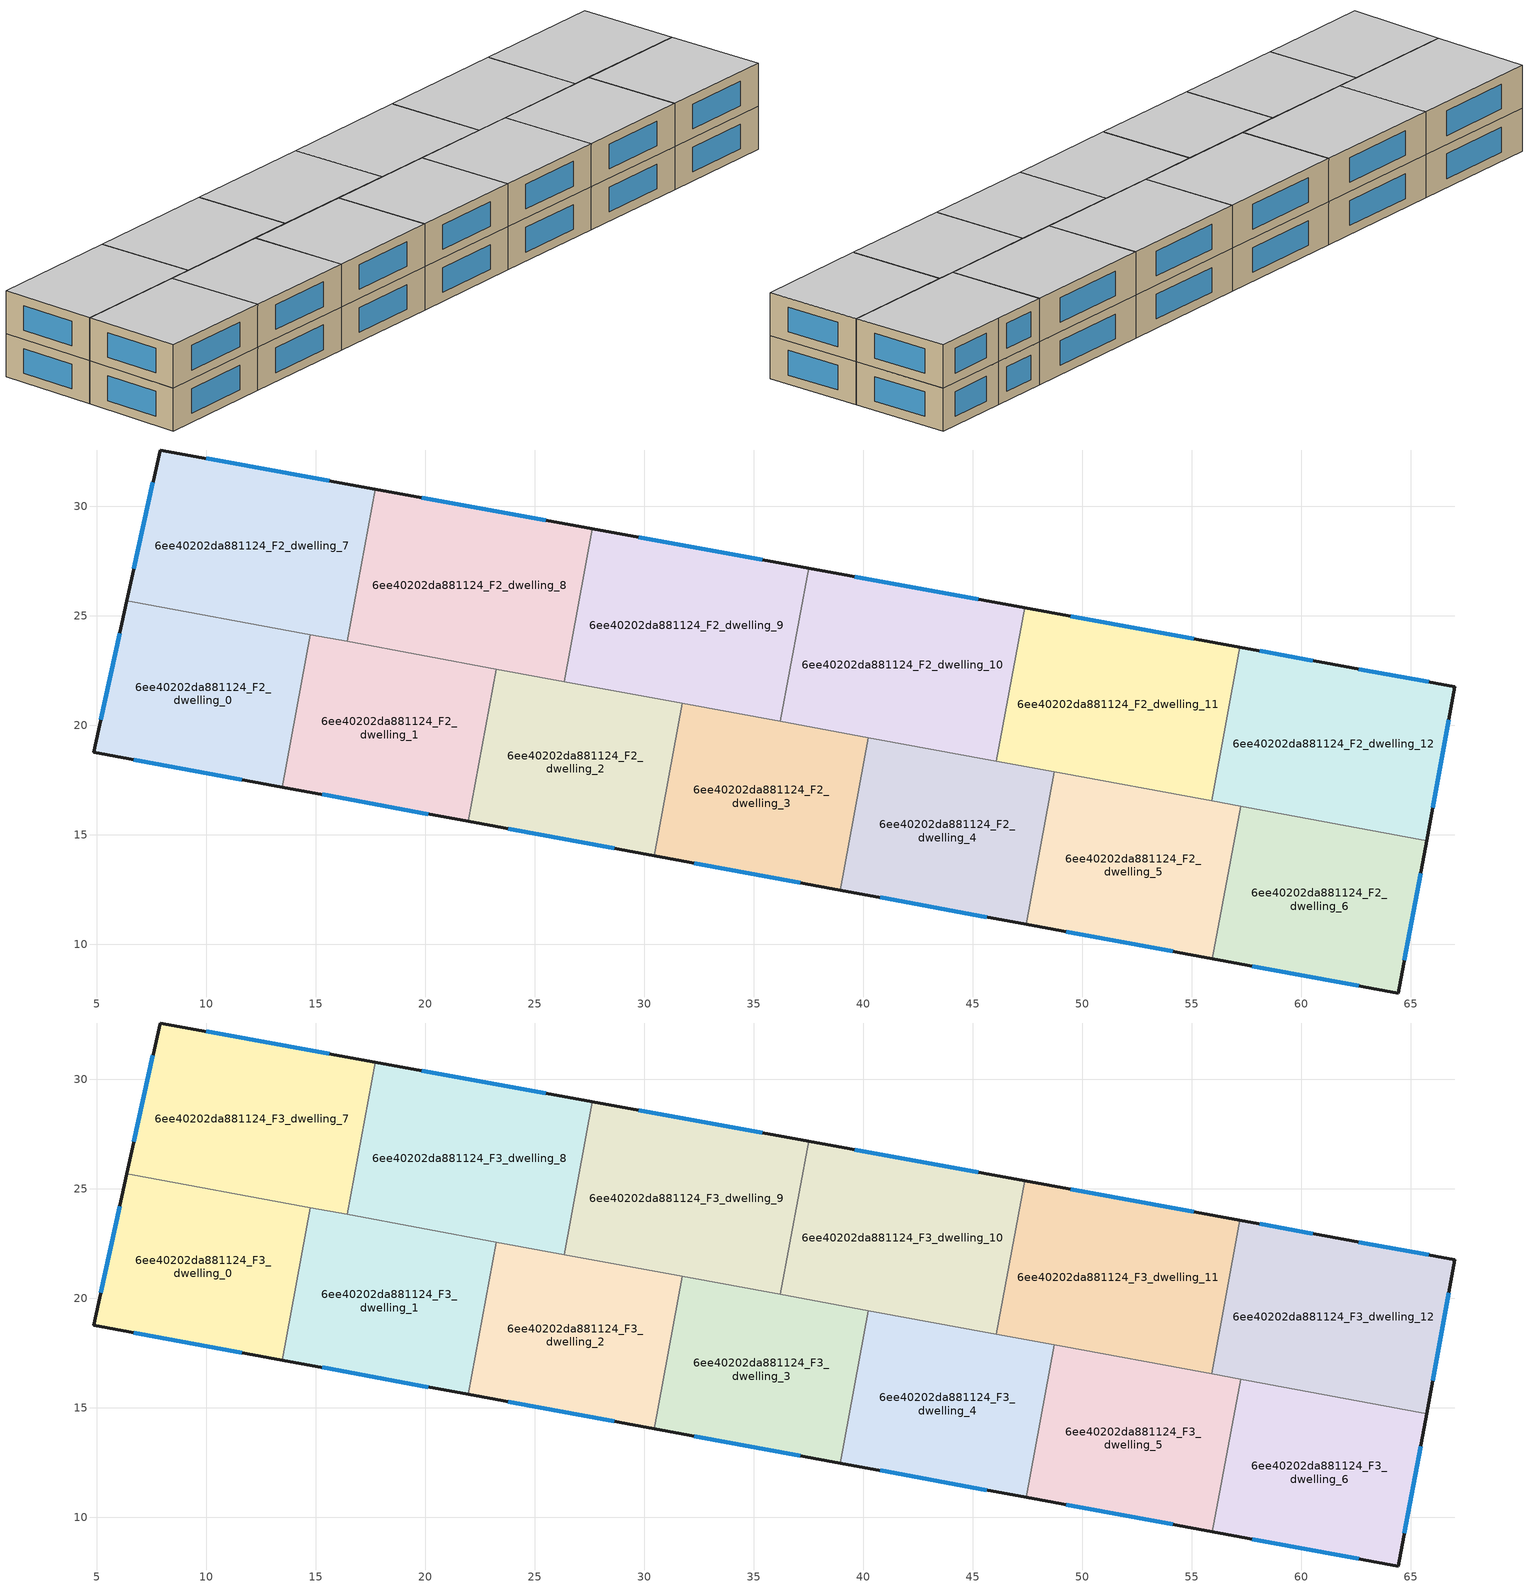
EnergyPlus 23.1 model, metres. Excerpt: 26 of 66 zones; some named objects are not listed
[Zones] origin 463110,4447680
6ee40202da881124_F2_dwelling_0
 floor to 6ee40202da881124_F1_dwelling_0 (EU_floor_Construction): 14.76,24.14 13.47,17.18 4.86,18.77 6.38,25.68 z6
 wall outside (EU_wall_Construction): 6.38,25.68 4.86,18.77 13.47,17.18 z6:9
 wall to 6ee40202da881124_F2_dwelling_1 (EU_wall_Construction): 13.47,17.18 14.76,24.14 z6:9
 wall to 6ee40202da881124_F2_dwelling_7 (EU_wall_Construction): 14.76,24.14 6.38,25.68 z6:9
 window (EU_Window_Construction): 6.71,18.43 11.63,17.52 / 6.06,24.2 5.19,20.25 z6.64:8.36
6ee40202da881124_F2_dwelling_1
 floor to 6ee40202da881124_F1_dwelling_1 (EU_floor_Construction): 23.25,22.57 21.97,15.61 13.47,17.18 14.76,24.14 z6
 wall outside (EU_wall_Construction): 13.47,17.18 21.97,15.61 z6:9
 wall to 6ee40202da881124_F2_dwelling_2 (EU_wall_Construction): 21.97,15.61 23.25,22.57 z6:9
 wall to 6ee40202da881124_F2_dwelling_8 (EU_wall_Construction): 23.25,22.57 16.44,23.83 z6:9
 wall to 6ee40202da881124_F2_dwelling_7 (EU_wall_Construction): 16.43,23.83 14.76,24.14 z6:9
 window (EU_Window_Construction): 15.29,16.84 20.15,15.95 z6.64:8.36
6ee40202da881124_F2_dwelling_10
 floor to 6ee40202da881124_F1_dwelling_10 (EU_floor_Construction): 47.37,25.36 46.08,18.36 36.22,20.18 37.51,27.16 z6
 wall outside (EU_wall_Construction): 47.37,25.36 37.51,27.16 z6:9
 wall to 6ee40202da881124_F2_dwelling_9 (EU_wall_Construction): 37.51,27.16 36.22,20.18 z6:9
 wall to 6ee40202da881124_F2_dwelling_11 (EU_wall_Construction): 46.08,18.36 47.37,25.36 z6:9
 wall to 6ee40202da881124_F2_dwelling_4 (EU_wall_Construction): 40.24,19.44 46.08,18.36 z6:9
 wall to 6ee40202da881124_F2_dwelling_3 (EU_wall_Construction): 36.22,20.18 40.24,19.44 z6:9
 window (EU_Window_Construction): 45.26,25.75 39.63,26.78 z6.64:8.36
6ee40202da881124_F2_dwelling_11
 floor to 6ee40202da881124_F1_dwelling_11 (EU_floor_Construction): 57.21,23.57 55.91,16.54 46.08,18.36 47.37,25.36 z6
 wall outside (EU_wall_Construction): 57.21,23.57 47.37,25.36 z6:9
 wall to 6ee40202da881124_F2_dwelling_12 (EU_wall_Construction): 55.91,16.54 57.21,23.57 z6:9
 wall to 6ee40202da881124_F2_dwelling_5 (EU_wall_Construction): 48.74,17.87 55.91,16.54 z6:9
 wall to 6ee40202da881124_F2_dwelling_4 (EU_wall_Construction): 46.08,18.36 48.74,17.87 z6:9
 window (EU_Window_Construction): 55.1,23.95 49.48,24.98 z6.64:8.36
6ee40202da881124_F2_dwelling_12
 floor to 6ee40202da881124_F1_dwelling_12 (EU_floor_Construction): 67.03,21.77 65.73,14.74 55.91,16.54 57.21,23.57 61.44,22.79 z6
 wall outside (EU_wall_Construction): 65.73,14.74 67.03,21.77 61.44,22.79 57.21,23.57 z6:9
 wall to 6ee40202da881124_F2_dwelling_6 (EU_wall_Construction): 57.23,16.3 65.73,14.74 z6:9
 wall to 6ee40202da881124_F2_dwelling_5 (EU_wall_Construction): 55.91,16.54 57.23,16.3 z6:9
 window (EU_Window_Construction): 60.53,22.95 58.11,23.4 / 65.83,21.99 62.63,22.57 / 66.01,16.24 66.75,20.26 z6.64:8.36
6ee40202da881124_F2_dwelling_2
 floor to 6ee40202da881124_F1_dwelling_2 (EU_floor_Construction): 31.75,21 30.47,14.04 21.97,15.61 23.25,22.57 z6
 wall outside (EU_wall_Construction): 21.97,15.61 30.47,14.04 z6:9
 wall to 6ee40202da881124_F2_dwelling_3 (EU_wall_Construction): 30.47,14.04 31.75,21 z6:9
 wall to 6ee40202da881124_F2_dwelling_9 (EU_wall_Construction): 31.75,21 26.34,22 z6:9
 wall to 6ee40202da881124_F2_dwelling_8 (EU_wall_Construction): 26.34,22 23.25,22.57 z6:9
 window (EU_Window_Construction): 23.79,15.28 28.65,14.38 z6.64:8.36
6ee40202da881124_F2_dwelling_3
 floor to 6ee40202da881124_F1_dwelling_3 (EU_floor_Construction): 40.24,19.43 38.96,12.48 30.47,14.04 31.75,21 z6
 wall outside (EU_wall_Construction): 30.47,14.04 38.96,12.48 z6:9
 wall to 6ee40202da881124_F2_dwelling_4 (EU_wall_Construction): 38.96,12.48 40.24,19.43 z6:9
 wall to 6ee40202da881124_F2_dwelling_9 (EU_wall_Construction): 36.22,20.18 31.75,21 z6:9
 window (EU_Window_Construction): 32.28,13.71 37.14,12.81 z6.64:8.36
6ee40202da881124_F2_dwelling_4
 floor to 6ee40202da881124_F1_dwelling_4 (EU_floor_Construction): 48.74,17.87 47.46,10.91 38.96,12.48 40.24,19.43 z6
 wall outside (EU_wall_Construction): 38.96,12.48 47.46,10.91 z6:9
 wall to 6ee40202da881124_F2_dwelling_5 (EU_wall_Construction): 47.46,10.91 48.74,17.87 z6:9
 window (EU_Window_Construction): 40.78,12.14 45.64,11.25 z6.64:8.36
6ee40202da881124_F2_dwelling_5
 floor to 6ee40202da881124_F1_dwelling_5 (EU_floor_Construction): 57.23,16.3 55.95,9.34 47.46,10.91 48.74,17.87 z6
 wall outside (EU_wall_Construction): 47.46,10.91 55.95,9.34 z6:9
 wall to 6ee40202da881124_F2_dwelling_6 (EU_wall_Construction): 55.95,9.34 57.23,16.3 z6:9
 window (EU_Window_Construction): 49.27,10.57 54.13,9.68 z6.64:8.36
6ee40202da881124_F2_dwelling_6
 floor to 6ee40202da881124_F1_dwelling_6 (EU_floor_Construction): 65.73,14.74 64.45,7.78 55.95,9.34 57.23,16.3 z6
 wall outside (EU_wall_Construction): 55.95,9.34 64.45,7.78 65.73,14.74 z6:9
 window (EU_Window_Construction): 64.72,9.27 65.45,13.24 / 57.77,9.01 62.63,8.11 z6.64:8.36
6ee40202da881124_F2_dwelling_7
 floor to 6ee40202da881124_F1_dwelling_7 (EU_floor_Construction): 17.72,30.78 16.43,23.83 6.38,25.68 7.9,32.57 z6
 wall outside (EU_wall_Construction): 17.72,30.78 7.9,32.57 6.38,25.68 z6:9
 wall to 6ee40202da881124_F2_dwelling_8 (EU_wall_Construction): 16.43,23.83 17.72,30.78 z6:9
 window (EU_Window_Construction): 7.57,31.1 6.71,27.16 / 15.61,31.16 10,32.19 z6.64:8.36
6ee40202da881124_F2_dwelling_8
 floor to 6ee40202da881124_F1_dwelling_8 (EU_floor_Construction): 27.63,28.97 26.34,22 16.43,23.83 17.72,30.78 z6
 wall outside (EU_wall_Construction): 27.63,28.97 17.72,30.78 z6:9
 wall to 6ee40202da881124_F2_dwelling_9 (EU_wall_Construction): 26.34,22 27.63,28.97 z6:9
 window (EU_Window_Construction): 25.51,29.36 19.84,30.39 z6.64:8.36
6ee40202da881124_F2_dwelling_9
 floor to 6ee40202da881124_F1_dwelling_9 (EU_floor_Construction): 37.51,27.16 36.22,20.18 26.34,22 27.63,28.97 z6
 wall outside (EU_wall_Construction): 37.51,27.16 27.63,28.97 z6:9
 window (EU_Window_Construction): 35.4,27.55 29.75,28.58 z6.64:8.36
6ee40202da881124_F3_dwelling_0
 floor to 6ee40202da881124_F2_dwelling_0 (EU_floor_Construction): 14.76,24.14 13.47,17.18 4.86,18.77 6.38,25.68 z9
 wall outside (EU_wall_Construction): 6.38,25.68 4.86,18.77 13.47,17.18 z9:12
 wall to 6ee40202da881124_F3_dwelling_1 (EU_wall_Construction): 13.47,17.18 14.76,24.14 z9:12
 wall to 6ee40202da881124_F3_dwelling_7 (EU_wall_Construction): 14.76,24.14 6.38,25.68 z9:12
 window (EU_Window_Construction): 6.71,18.43 11.63,17.52 / 6.06,24.2 5.19,20.25 z9.64:11.36
 ceiling to 6ee40202da881124_F4_dwelling_0 (EU_floor_Construction): 13.47,17.18 14.76,24.14 6.38,25.68 4.86,18.77 z12
6ee40202da881124_F3_dwelling_1
 floor to 6ee40202da881124_F2_dwelling_1 (EU_floor_Construction): 23.25,22.57 21.97,15.61 13.47,17.18 14.76,24.14 z9
 wall outside (EU_wall_Construction): 13.47,17.18 21.97,15.61 z9:12
 wall to 6ee40202da881124_F3_dwelling_2 (EU_wall_Construction): 21.97,15.61 23.25,22.57 z9:12
 wall to 6ee40202da881124_F3_dwelling_8 (EU_wall_Construction): 23.25,22.57 16.44,23.83 z9:12
 wall to 6ee40202da881124_F3_dwelling_7 (EU_wall_Construction): 16.43,23.83 14.76,24.14 z9:12
 window (EU_Window_Construction): 15.29,16.84 20.15,15.95 z9.64:11.36
 ceiling to 6ee40202da881124_F4_dwelling_1 (EU_floor_Construction): 21.97,15.61 23.25,22.57 14.76,24.14 13.47,17.18 z12
6ee40202da881124_F3_dwelling_10
 floor to 6ee40202da881124_F2_dwelling_10 (EU_floor_Construction): 47.37,25.36 46.08,18.36 36.22,20.18 37.51,27.16 z9
 wall outside (EU_wall_Construction): 47.37,25.36 37.51,27.16 z9:12
 wall to 6ee40202da881124_F3_dwelling_9 (EU_wall_Construction): 37.51,27.16 36.22,20.18 z9:12
 wall to 6ee40202da881124_F3_dwelling_11 (EU_wall_Construction): 46.08,18.36 47.37,25.36 z9:12
 wall to 6ee40202da881124_F3_dwelling_4 (EU_wall_Construction): 40.24,19.44 46.08,18.36 z9:12
 wall to 6ee40202da881124_F3_dwelling_3 (EU_wall_Construction): 36.22,20.18 40.24,19.44 z9:12
 window (EU_Window_Construction): 45.26,25.75 39.63,26.78 z9.64:11.36
 ceiling to 6ee40202da881124_F4_dwelling_10 (EU_floor_Construction): 46.08,18.36 47.37,25.36 37.51,27.16 36.22,20.18 z12
6ee40202da881124_F3_dwelling_11
 floor to 6ee40202da881124_F2_dwelling_11 (EU_floor_Construction): 57.21,23.57 55.91,16.54 46.08,18.36 47.37,25.36 z9
 wall outside (EU_wall_Construction): 57.21,23.57 47.37,25.36 z9:12
 wall to 6ee40202da881124_F3_dwelling_12 (EU_wall_Construction): 55.91,16.54 57.21,23.57 z9:12
 wall to 6ee40202da881124_F3_dwelling_5 (EU_wall_Construction): 48.74,17.87 55.91,16.54 z9:12
 wall to 6ee40202da881124_F3_dwelling_4 (EU_wall_Construction): 46.08,18.36 48.74,17.87 z9:12
 window (EU_Window_Construction): 55.1,23.95 49.48,24.98 z9.64:11.36
 ceiling to 6ee40202da881124_F4_dwelling_11 (EU_floor_Construction): 55.91,16.54 57.21,23.57 47.37,25.36 46.08,18.36 z12
6ee40202da881124_F3_dwelling_12
 floor to 6ee40202da881124_F2_dwelling_12 (EU_floor_Construction): 67.03,21.77 65.73,14.74 55.91,16.54 57.21,23.57 61.44,22.79 z9
 wall outside (EU_wall_Construction): 65.73,14.74 67.03,21.77 61.44,22.79 57.21,23.57 z9:12
 wall to 6ee40202da881124_F3_dwelling_6 (EU_wall_Construction): 57.23,16.3 65.73,14.74 z9:12
 wall to 6ee40202da881124_F3_dwelling_5 (EU_wall_Construction): 55.91,16.54 57.23,16.3 z9:12
 window (EU_Window_Construction): 60.53,22.95 58.11,23.4 / 65.83,21.99 62.63,22.57 / 66.01,16.24 66.75,20.26 z9.64:11.36
 ceiling to 6ee40202da881124_F4_dwelling_12 (EU_floor_Construction): 65.73,14.74 67.03,21.77 61.44,22.79 57.21,23.57 55.91,16.54 z12
6ee40202da881124_F3_dwelling_2
 floor to 6ee40202da881124_F2_dwelling_2 (EU_floor_Construction): 31.75,21 30.47,14.04 21.97,15.61 23.25,22.57 z9
 wall outside (EU_wall_Construction): 21.97,15.61 30.47,14.04 z9:12
 wall to 6ee40202da881124_F3_dwelling_3 (EU_wall_Construction): 30.47,14.04 31.75,21 z9:12
 wall to 6ee40202da881124_F3_dwelling_9 (EU_wall_Construction): 31.75,21 26.34,22 z9:12
 wall to 6ee40202da881124_F3_dwelling_8 (EU_wall_Construction): 26.34,22 23.25,22.57 z9:12
 window (EU_Window_Construction): 23.79,15.28 28.65,14.38 z9.64:11.36
 ceiling to 6ee40202da881124_F4_dwelling_2 (EU_floor_Construction): 30.47,14.04 31.75,21 23.25,22.57 21.97,15.61 z12
6ee40202da881124_F3_dwelling_3
 floor to 6ee40202da881124_F2_dwelling_3 (EU_floor_Construction): 40.24,19.43 38.96,12.48 30.47,14.04 31.75,21 z9
 wall outside (EU_wall_Construction): 30.47,14.04 38.96,12.48 z9:12
 wall to 6ee40202da881124_F3_dwelling_4 (EU_wall_Construction): 38.96,12.48 40.24,19.43 z9:12
 wall to 6ee40202da881124_F3_dwelling_9 (EU_wall_Construction): 36.22,20.18 31.75,21 z9:12
 window (EU_Window_Construction): 32.28,13.71 37.14,12.81 z9.64:11.36
 ceiling to 6ee40202da881124_F4_dwelling_3 (EU_floor_Construction): 38.96,12.48 40.24,19.43 31.75,21 30.47,14.04 z12
6ee40202da881124_F3_dwelling_4
 floor to 6ee40202da881124_F2_dwelling_4 (EU_floor_Construction): 48.74,17.87 47.46,10.91 38.96,12.48 40.24,19.43 z9
 wall outside (EU_wall_Construction): 38.96,12.48 47.46,10.91 z9:12
 wall to 6ee40202da881124_F3_dwelling_5 (EU_wall_Construction): 47.46,10.91 48.74,17.87 z9:12
 window (EU_Window_Construction): 40.78,12.14 45.64,11.25 z9.64:11.36
 ceiling to 6ee40202da881124_F4_dwelling_4 (EU_floor_Construction): 47.46,10.91 48.74,17.87 40.24,19.43 38.96,12.48 z12
6ee40202da881124_F3_dwelling_5
 floor to 6ee40202da881124_F2_dwelling_5 (EU_floor_Construction): 57.23,16.3 55.95,9.34 47.46,10.91 48.74,17.87 z9
 wall outside (EU_wall_Construction): 47.46,10.91 55.95,9.34 z9:12
 wall to 6ee40202da881124_F3_dwelling_6 (EU_wall_Construction): 55.95,9.34 57.23,16.3 z9:12
 window (EU_Window_Construction): 49.27,10.57 54.13,9.68 z9.64:11.36
 ceiling to 6ee40202da881124_F4_dwelling_5 (EU_floor_Construction): 55.95,9.34 57.23,16.3 48.74,17.87 47.46,10.91 z12
6ee40202da881124_F3_dwelling_6
 floor to 6ee40202da881124_F2_dwelling_6 (EU_floor_Construction): 65.73,14.74 64.45,7.78 55.95,9.34 57.23,16.3 z9
 wall outside (EU_wall_Construction): 55.95,9.34 64.45,7.78 65.73,14.74 z9:12
 window (EU_Window_Construction): 64.72,9.27 65.45,13.24 / 57.77,9.01 62.63,8.11 z9.64:11.36
 ceiling to 6ee40202da881124_F4_dwelling_6 (EU_floor_Construction): 64.45,7.78 65.73,14.74 57.23,16.3 55.95,9.34 z12
6ee40202da881124_F3_dwelling_7
 floor to 6ee40202da881124_F2_dwelling_7 (EU_floor_Construction): 17.72,30.78 16.43,23.83 6.38,25.68 7.9,32.57 z9
 wall outside (EU_wall_Construction): 17.72,30.78 7.9,32.57 6.38,25.68 z9:12
 wall to 6ee40202da881124_F3_dwelling_8 (EU_wall_Construction): 16.43,23.83 17.72,30.78 z9:12
 window (EU_Window_Construction): 7.57,31.1 6.71,27.16 / 15.61,31.16 10,32.19 z9.64:11.36
 ceiling to 6ee40202da881124_F4_dwelling_7 (EU_floor_Construction): 16.43,23.83 17.72,30.78 7.9,32.57 6.38,25.68 z12
6ee40202da881124_F3_dwelling_8
 floor to 6ee40202da881124_F2_dwelling_8 (EU_floor_Construction): 27.63,28.97 26.34,22 16.43,23.83 17.72,30.78 z9
 wall outside (EU_wall_Construction): 27.63,28.97 17.72,30.78 z9:12
 wall to 6ee40202da881124_F3_dwelling_9 (EU_wall_Construction): 26.34,22 27.63,28.97 z9:12
 window (EU_Window_Construction): 25.51,29.36 19.84,30.39 z9.64:11.36
 ceiling to 6ee40202da881124_F4_dwelling_8 (EU_floor_Construction): 26.34,22 27.63,28.97 17.72,30.78 16.43,23.83 z12
6ee40202da881124_F3_dwelling_9
 floor to 6ee40202da881124_F2_dwelling_9 (EU_floor_Construction): 37.51,27.16 36.22,20.18 26.34,22 27.63,28.97 z9
 wall outside (EU_wall_Construction): 37.51,27.16 27.63,28.97 z9:12
 window (EU_Window_Construction): 35.4,27.55 29.75,28.58 z9.64:11.36
 ceiling to 6ee40202da881124_F4_dwelling_9 (EU_floor_Construction): 36.22,20.18 37.51,27.16 27.63,28.97 26.34,22 z12
[Building]
EU S2 Campaign: North Axis=0; Terrain=City; Solar Distribution=FullExterior
[Site:Location]
Yerevan-Zvartnots.Intl.AP: Latitude=40.15; Longitude=44.383; Time Zone=4; Elevation=854
[SizingPeriod:WeatherFileDays]
AnnualSizingPeriod: Begin Month=1; Begin Day of Month=1; End Month=12; End Day of Month=31; Day of Week for Start Day=Monday; Use Weather File Daylight Saving Period=No; Use Weather File Rain and Snow Indicators=No
[MATERIAL]
EU_InternalMass_Material: Roughness=MediumRough; Thickness=0.1; Conductivity=1; Density=1800; Specific Heat=900; Thermal Absorptance=0.9; Solar Absorptance=0.7; Visible Absorptance=0.7
[MATERIAL:NOMASS] Roughness=MediumRough; Thermal Absorptance=0.9; Solar Absorptance=0.7; Visible Absorptance=0.7
Name | Thermal Resistance
EU_wall_NoMass | 1.05043
EU_floor_NoMass | 0.478065
[WINDOWMATERIAL:SIMPLEGLAZINGSYSTEM]
EU_Window_SimpleGlazing: UFactor=2.5566; Solar Heat Gain Coefficient=0.75; Visible Transmittance=0.75
[CONSTRUCTION]
EU_wall_Construction: EU_wall_NoMass
EU_floor_Construction: EU_floor_NoMass
EU_Window_Construction: EU_Window_SimpleGlazing
EU_InternalMass_Construction: EU_InternalMass_Material
[ZONE] Type=1; Multiplier=1; Ceiling Height=autocalculate; Floor Area=autocalculate; Part of Total Floor Area=Yes
Name | Volume
6ee40202da881124_F2_dwelling_0; 6ee40202da881124_F3_dwelling_0 | 183.385
6ee40202da881124_F2_dwelling_1; 6ee40202da881124_F3_dwelling_1 | 183.397
6ee40202da881124_F2_dwelling_10; 6ee40202da881124_F3_dwelling_10 | 213.914
6ee40202da881124_F2_dwelling_11; 6ee40202da881124_F3_dwelling_11 | 213.933
6ee40202da881124_F2_dwelling_12; 6ee40202da881124_F3_dwelling_12 | 213.921
6ee40202da881124_F2_dwelling_2; 6ee40202da881124_F3_dwelling_2 | 183.359
6ee40202da881124_F2_dwelling_3; 6ee40202da881124_F3_dwelling_3 | 183.384
6ee40202da881124_F2_dwelling_4; 6ee40202da881124_F3_dwelling_4 | 183.372
6ee40202da881124_F2_dwelling_5; 6ee40202da881124_F3_dwelling_5 | 183.383
6ee40202da881124_F2_dwelling_6; 6ee40202da881124_F3_dwelling_6 | 183.367
6ee40202da881124_F2_dwelling_7; 6ee40202da881124_F3_dwelling_7 | 213.927
6ee40202da881124_F2_dwelling_8; 6ee40202da881124_F3_dwelling_8 | 213.91
6ee40202da881124_F2_dwelling_9; 6ee40202da881124_F3_dwelling_9 | 213.915
[INTERNALMASS] Construction=EU_InternalMass_Construction
Name | Zone or ZoneList | Surface Area
6ee40202da881124_F2_dwelling_0_EU_InternalMass | 6ee40202da881124_F2_dwelling_0 | 61.1283
6ee40202da881124_F2_dwelling_1_EU_InternalMass | 6ee40202da881124_F2_dwelling_1 | 61.1321
6ee40202da881124_F2_dwelling_2_EU_InternalMass | 6ee40202da881124_F2_dwelling_2 | 61.1196
6ee40202da881124_F2_dwelling_3_EU_InternalMass | 6ee40202da881124_F2_dwelling_3 | 61.1278
6ee40202da881124_F2_dwelling_4_EU_InternalMass | 6ee40202da881124_F2_dwelling_4 | 61.1238
6ee40202da881124_F2_dwelling_5_EU_InternalMass | 6ee40202da881124_F2_dwelling_5 | 61.1278
6ee40202da881124_F2_dwelling_6_EU_InternalMass | 6ee40202da881124_F2_dwelling_6 | 61.1223
6ee40202da881124_F2_dwelling_7_EU_InternalMass | 6ee40202da881124_F2_dwelling_7 | 71.3089
6ee40202da881124_F2_dwelling_8_EU_InternalMass | 6ee40202da881124_F2_dwelling_8 | 71.3042
6ee40202da881124_F2_dwelling_9_EU_InternalMass | 6ee40202da881124_F2_dwelling_9 | 71.3052
6ee40202da881124_F2_dwelling_10_EU_InternalMass | 6ee40202da881124_F2_dwelling_10 | 71.3083
6ee40202da881124_F2_dwelling_11_EU_InternalMass | 6ee40202da881124_F2_dwelling_11 | 71.3112
6ee40202da881124_F2_dwelling_12_EU_InternalMass | 6ee40202da881124_F2_dwelling_12 | 71.3082
6ee40202da881124_F3_dwelling_0_EU_InternalMass | 6ee40202da881124_F3_dwelling_0 | 61.1283
6ee40202da881124_F3_dwelling_1_EU_InternalMass | 6ee40202da881124_F3_dwelling_1 | 61.1321
6ee40202da881124_F3_dwelling_2_EU_InternalMass | 6ee40202da881124_F3_dwelling_2 | 61.1196
6ee40202da881124_F3_dwelling_3_EU_InternalMass | 6ee40202da881124_F3_dwelling_3 | 61.1278
6ee40202da881124_F3_dwelling_4_EU_InternalMass | 6ee40202da881124_F3_dwelling_4 | 61.1238
6ee40202da881124_F3_dwelling_5_EU_InternalMass | 6ee40202da881124_F3_dwelling_5 | 61.1278
6ee40202da881124_F3_dwelling_6_EU_InternalMass | 6ee40202da881124_F3_dwelling_6 | 61.1223
6ee40202da881124_F3_dwelling_7_EU_InternalMass | 6ee40202da881124_F3_dwelling_7 | 71.3089
6ee40202da881124_F3_dwelling_8_EU_InternalMass | 6ee40202da881124_F3_dwelling_8 | 71.3042
6ee40202da881124_F3_dwelling_9_EU_InternalMass | 6ee40202da881124_F3_dwelling_9 | 71.3052
6ee40202da881124_F3_dwelling_10_EU_InternalMass | 6ee40202da881124_F3_dwelling_10 | 71.3083
6ee40202da881124_F3_dwelling_11_EU_InternalMass | 6ee40202da881124_F3_dwelling_11 | 71.3112
6ee40202da881124_F3_dwelling_12_EU_InternalMass | 6ee40202da881124_F3_dwelling_12 | 71.3082
[OTHEREQUIPMENT] Fuel Type=Electricity; Design Level Calculation Method=Watts/Area; Power per Zone Floor Area=1; Fraction Latent=0; Fraction Radiant=0; Fraction Lost=0; Carbon Dioxide Generation Rate=0; EndUse Subcategory=EU_Step8_InternalGains
Name | Zone or ZoneList or Space or SpaceList | Schedule
EU_Step8_InternalGain_6ee40202da881124_F2_dwelling_0_f000 | 6ee40202da881124_F2_dwelling_0 | EU_Step8_GainSchedule_6ee40202da881124_F2_dwelling_0_f000
EU_Step8_InternalGain_6ee40202da881124_F2_dwelling_1_f000 | 6ee40202da881124_F2_dwelling_1 | EU_Step8_GainSchedule_6ee40202da881124_F2_dwelling_1_f000
EU_Step8_InternalGain_6ee40202da881124_F2_dwelling_2_f000 | 6ee40202da881124_F2_dwelling_2 | EU_Step8_GainSchedule_6ee40202da881124_F2_dwelling_2_f000
EU_Step8_InternalGain_6ee40202da881124_F2_dwelling_3_f000 | 6ee40202da881124_F2_dwelling_3 | EU_Step8_GainSchedule_6ee40202da881124_F2_dwelling_3_f000
EU_Step8_InternalGain_6ee40202da881124_F2_dwelling_4_f000 | 6ee40202da881124_F2_dwelling_4 | EU_Step8_GainSchedule_6ee40202da881124_F2_dwelling_4_f000
EU_Step8_InternalGain_6ee40202da881124_F2_dwelling_5_f000 | 6ee40202da881124_F2_dwelling_5 | EU_Step8_GainSchedule_6ee40202da881124_F2_dwelling_5_f000
EU_Step8_InternalGain_6ee40202da881124_F2_dwelling_6_f000 | 6ee40202da881124_F2_dwelling_6 | EU_Step8_GainSchedule_6ee40202da881124_F2_dwelling_6_f000
EU_Step8_InternalGain_6ee40202da881124_F2_dwelling_7_f000 | 6ee40202da881124_F2_dwelling_7 | EU_Step8_GainSchedule_6ee40202da881124_F2_dwelling_7_f000
EU_Step8_InternalGain_6ee40202da881124_F2_dwelling_8_f000 | 6ee40202da881124_F2_dwelling_8 | EU_Step8_GainSchedule_6ee40202da881124_F2_dwelling_8_f000
EU_Step8_InternalGain_6ee40202da881124_F2_dwelling_9_f000 | 6ee40202da881124_F2_dwelling_9 | EU_Step8_GainSchedule_6ee40202da881124_F2_dwelling_9_f000
EU_Step8_InternalGain_6ee40202da881124_F2_dwelling_10_f000 | 6ee40202da881124_F2_dwelling_10 | EU_Step8_GainSchedule_6ee40202da881124_F2_dwelling_10_f000
EU_Step8_InternalGain_6ee40202da881124_F2_dwelling_11_f000 | 6ee40202da881124_F2_dwelling_11 | EU_Step8_GainSchedule_6ee40202da881124_F2_dwelling_11_f000
EU_Step8_InternalGain_6ee40202da881124_F2_dwelling_12_f000 | 6ee40202da881124_F2_dwelling_12 | EU_Step8_GainSchedule_6ee40202da881124_F2_dwelling_12_f000
EU_Step8_InternalGain_6ee40202da881124_F3_dwelling_0_f000 | 6ee40202da881124_F3_dwelling_0 | EU_Step8_GainSchedule_6ee40202da881124_F3_dwelling_0_f000
EU_Step8_InternalGain_6ee40202da881124_F3_dwelling_1_f000 | 6ee40202da881124_F3_dwelling_1 | EU_Step8_GainSchedule_6ee40202da881124_F3_dwelling_1_f000
EU_Step8_InternalGain_6ee40202da881124_F3_dwelling_2_f000 | 6ee40202da881124_F3_dwelling_2 | EU_Step8_GainSchedule_6ee40202da881124_F3_dwelling_2_f000
EU_Step8_InternalGain_6ee40202da881124_F3_dwelling_3_f000 | 6ee40202da881124_F3_dwelling_3 | EU_Step8_GainSchedule_6ee40202da881124_F3_dwelling_3_f000
EU_Step8_InternalGain_6ee40202da881124_F3_dwelling_4_f000 | 6ee40202da881124_F3_dwelling_4 | EU_Step8_GainSchedule_6ee40202da881124_F3_dwelling_4_f000
EU_Step8_InternalGain_6ee40202da881124_F3_dwelling_5_f000 | 6ee40202da881124_F3_dwelling_5 | EU_Step8_GainSchedule_6ee40202da881124_F3_dwelling_5_f000
EU_Step8_InternalGain_6ee40202da881124_F3_dwelling_6_f000 | 6ee40202da881124_F3_dwelling_6 | EU_Step8_GainSchedule_6ee40202da881124_F3_dwelling_6_f000
EU_Step8_InternalGain_6ee40202da881124_F3_dwelling_7_f000 | 6ee40202da881124_F3_dwelling_7 | EU_Step8_GainSchedule_6ee40202da881124_F3_dwelling_7_f000
EU_Step8_InternalGain_6ee40202da881124_F3_dwelling_8_f000 | 6ee40202da881124_F3_dwelling_8 | EU_Step8_GainSchedule_6ee40202da881124_F3_dwelling_8_f000
EU_Step8_InternalGain_6ee40202da881124_F3_dwelling_9_f000 | 6ee40202da881124_F3_dwelling_9 | EU_Step8_GainSchedule_6ee40202da881124_F3_dwelling_9_f000
EU_Step8_InternalGain_6ee40202da881124_F3_dwelling_10_f000 | 6ee40202da881124_F3_dwelling_10 | EU_Step8_GainSchedule_6ee40202da881124_F3_dwelling_10_f000
EU_Step8_InternalGain_6ee40202da881124_F3_dwelling_11_f000 | 6ee40202da881124_F3_dwelling_11 | EU_Step8_GainSchedule_6ee40202da881124_F3_dwelling_11_f000
EU_Step8_InternalGain_6ee40202da881124_F3_dwelling_12_f000 | 6ee40202da881124_F3_dwelling_12 | EU_Step8_GainSchedule_6ee40202da881124_F3_dwelling_12_f000
[ZONEVENTILATION:DESIGNFLOWRATE] Schedule=EU_AlwaysOn; Design Flow Rate Calculation Method=AirChanges/Hour; Air Changes per Hour=0.557805; Ventilation Type=Natural; Fan Pressure Rise=0; Fan Total Efficiency=1; Constant Term Coefficient=1; Temperature Term Coefficient=0; Velocity Term Coefficient=0; Velocity Squared Term Coefficient=0; Minimum Indoor Temperature=-100; Maximum Indoor Temperature=100; Delta Temperature=-100; Minimum Outdoor Temperature=-100; Maximum Outdoor Temperature=100; Maximum Wind Speed=40
Name | Zone or ZoneList or Space or SpaceList
EU_ConstantAir_6ee40202da881124_F2_dwelling_0 | 6ee40202da881124_F2_dwelling_0
EU_ConstantAir_6ee40202da881124_F2_dwelling_1 | 6ee40202da881124_F2_dwelling_1
EU_ConstantAir_6ee40202da881124_F2_dwelling_2 | 6ee40202da881124_F2_dwelling_2
EU_ConstantAir_6ee40202da881124_F2_dwelling_3 | 6ee40202da881124_F2_dwelling_3
EU_ConstantAir_6ee40202da881124_F2_dwelling_4 | 6ee40202da881124_F2_dwelling_4
EU_ConstantAir_6ee40202da881124_F2_dwelling_5 | 6ee40202da881124_F2_dwelling_5
EU_ConstantAir_6ee40202da881124_F2_dwelling_6 | 6ee40202da881124_F2_dwelling_6
EU_ConstantAir_6ee40202da881124_F2_dwelling_7 | 6ee40202da881124_F2_dwelling_7
EU_ConstantAir_6ee40202da881124_F2_dwelling_8 | 6ee40202da881124_F2_dwelling_8
EU_ConstantAir_6ee40202da881124_F2_dwelling_9 | 6ee40202da881124_F2_dwelling_9
EU_ConstantAir_6ee40202da881124_F2_dwelling_10 | 6ee40202da881124_F2_dwelling_10
EU_ConstantAir_6ee40202da881124_F2_dwelling_11 | 6ee40202da881124_F2_dwelling_11
EU_ConstantAir_6ee40202da881124_F2_dwelling_12 | 6ee40202da881124_F2_dwelling_12
EU_ConstantAir_6ee40202da881124_F3_dwelling_0 | 6ee40202da881124_F3_dwelling_0
EU_ConstantAir_6ee40202da881124_F3_dwelling_1 | 6ee40202da881124_F3_dwelling_1
EU_ConstantAir_6ee40202da881124_F3_dwelling_2 | 6ee40202da881124_F3_dwelling_2
EU_ConstantAir_6ee40202da881124_F3_dwelling_3 | 6ee40202da881124_F3_dwelling_3
EU_ConstantAir_6ee40202da881124_F3_dwelling_4 | 6ee40202da881124_F3_dwelling_4
EU_ConstantAir_6ee40202da881124_F3_dwelling_5 | 6ee40202da881124_F3_dwelling_5
EU_ConstantAir_6ee40202da881124_F3_dwelling_6 | 6ee40202da881124_F3_dwelling_6
EU_ConstantAir_6ee40202da881124_F3_dwelling_7 | 6ee40202da881124_F3_dwelling_7
EU_ConstantAir_6ee40202da881124_F3_dwelling_8 | 6ee40202da881124_F3_dwelling_8
EU_ConstantAir_6ee40202da881124_F3_dwelling_9 | 6ee40202da881124_F3_dwelling_9
EU_ConstantAir_6ee40202da881124_F3_dwelling_10 | 6ee40202da881124_F3_dwelling_10
EU_ConstantAir_6ee40202da881124_F3_dwelling_11 | 6ee40202da881124_F3_dwelling_11
EU_ConstantAir_6ee40202da881124_F3_dwelling_12 | 6ee40202da881124_F3_dwelling_12
[HVACTEMPLATE:ZONE:IDEALLOADSAIRSYSTEM] System Availability Schedule=EU_AlwaysOn; Maximum Heating Supply Air Temperature=50; Minimum Cooling Supply Air Temperature=13; Maximum Heating Supply Air Humidity Ratio=0.0156; Minimum Cooling Supply Air Humidity Ratio=0.0077; Heating Limit=NoLimit; Cooling Limit=NoLimit; Heating Availability Schedule=EU_AlwaysOn; Cooling Availability Schedule=EU_CoolingOff; Dehumidification Control Type=ConstantSensibleHeatRatio; Cooling Sensible Heat Ratio=0.7; Dehumidification Setpoint=60; Humidification Control Type=None; Humidification Setpoint=30; Outdoor Air Method=None; Outdoor Air Flow Rate per Person=0.00944; Outdoor Air Flow Rate per Zone Floor Area=0; Outdoor Air Flow Rate per Zone=0; Demand Controlled Ventilation Type=None; Outdoor Air Economizer Type=NoEconomizer; Heat Recovery Type=None; Sensible Heat Recovery Effectiveness=0.7; Latent Heat Recovery Effectiveness=0.65
Name | Template Thermostat
6ee40202da881124_F2_dwelling_0 | EU_HeatOnly_6ee40202da881124_F2_dwelling_0
6ee40202da881124_F2_dwelling_1 | EU_HeatOnly_6ee40202da881124_F2_dwelling_1
6ee40202da881124_F2_dwelling_2 | EU_HeatOnly_6ee40202da881124_F2_dwelling_2
6ee40202da881124_F2_dwelling_3 | EU_HeatOnly_6ee40202da881124_F2_dwelling_3
6ee40202da881124_F2_dwelling_4 | EU_HeatOnly_6ee40202da881124_F2_dwelling_4
6ee40202da881124_F2_dwelling_5 | EU_HeatOnly_6ee40202da881124_F2_dwelling_5
6ee40202da881124_F2_dwelling_6 | EU_HeatOnly_6ee40202da881124_F2_dwelling_6
6ee40202da881124_F2_dwelling_7 | EU_HeatOnly_6ee40202da881124_F2_dwelling_7
6ee40202da881124_F2_dwelling_8 | EU_HeatOnly_6ee40202da881124_F2_dwelling_8
6ee40202da881124_F2_dwelling_9 | EU_HeatOnly_6ee40202da881124_F2_dwelling_9
6ee40202da881124_F2_dwelling_10 | EU_HeatOnly_6ee40202da881124_F2_dwelling_10
6ee40202da881124_F2_dwelling_11 | EU_HeatOnly_6ee40202da881124_F2_dwelling_11
6ee40202da881124_F2_dwelling_12 | EU_HeatOnly_6ee40202da881124_F2_dwelling_12
6ee40202da881124_F3_dwelling_0 | EU_HeatOnly_6ee40202da881124_F3_dwelling_0
6ee40202da881124_F3_dwelling_1 | EU_HeatOnly_6ee40202da881124_F3_dwelling_1
6ee40202da881124_F3_dwelling_2 | EU_HeatOnly_6ee40202da881124_F3_dwelling_2
6ee40202da881124_F3_dwelling_3 | EU_HeatOnly_6ee40202da881124_F3_dwelling_3
6ee40202da881124_F3_dwelling_4 | EU_HeatOnly_6ee40202da881124_F3_dwelling_4
6ee40202da881124_F3_dwelling_5 | EU_HeatOnly_6ee40202da881124_F3_dwelling_5
6ee40202da881124_F3_dwelling_6 | EU_HeatOnly_6ee40202da881124_F3_dwelling_6
6ee40202da881124_F3_dwelling_7 | EU_HeatOnly_6ee40202da881124_F3_dwelling_7
6ee40202da881124_F3_dwelling_8 | EU_HeatOnly_6ee40202da881124_F3_dwelling_8
6ee40202da881124_F3_dwelling_9 | EU_HeatOnly_6ee40202da881124_F3_dwelling_9
6ee40202da881124_F3_dwelling_10 | EU_HeatOnly_6ee40202da881124_F3_dwelling_10
6ee40202da881124_F3_dwelling_11 | EU_HeatOnly_6ee40202da881124_F3_dwelling_11
6ee40202da881124_F3_dwelling_12 | EU_HeatOnly_6ee40202da881124_F3_dwelling_12
[SIZING:ZONE] Zone Cooling Design Supply Air Temperature Input Method=SupplyAirTemperature; Zone Cooling Design Supply Air Temperature=13; Zone Heating Design Supply Air Temperature Input Method=SupplyAirTemperature; Zone Heating Design Supply Air Temperature=50; Zone Cooling Design Supply Air Humidity Ratio=0.008; Zone Heating Design Supply Air Humidity Ratio=0.008; Cooling Design Air Flow Method=DesignDay; Cooling Design Air Flow Rate=0; Cooling Minimum Air Flow per Zone Floor Area=0.000762; Cooling Minimum Air Flow=0; Cooling Minimum Air Flow Fraction=0.2; Heating Design Air Flow Method=DesignDay; Heating Design Air Flow Rate=0; Heating Maximum Air Flow per Zone Floor Area=0.002032; Heating Maximum Air Flow=0.141576; Heating Maximum Air Flow Fraction=0.3; Account for Dedicated Outdoor Air System=No; Dedicated Outdoor Air System Control Strategy=NeutralSupplyAir; Dedicated Outdoor Air Low Setpoint Temperature for Design=autosize; Dedicated Outdoor Air High Setpoint Temperature for Design=autosize; Zone Load Sizing Method=Sensible Load Only No Latent Load; Zone Latent Cooling Design Supply Air Humidity Ratio Input Method=HumidityRatioDifference; Zone Cooling Design Supply Air Humidity Ratio Difference=0.005; Zone Latent Heating Design Supply Air Humidity Ratio Input Method=HumidityRatioDifference; Zone Humidification Design Supply Air Humidity Ratio Difference=0.005
6ee40202da881124_F2_dwelling_0; 6ee40202da881124_F2_dwelling_1; 6ee40202da881124_F2_dwelling_2; 6ee40202da881124_F2_dwelling_3; 6ee40202da881124_F2_dwelling_4; 6ee40202da881124_F2_dwelling_5; 6ee40202da881124_F2_dwelling_6; 6ee40202da881124_F2_dwelling_7; 6ee40202da881124_F2_dwelling_8; 6ee40202da881124_F2_dwelling_9; 6ee40202da881124_F2_dwelling_10; 6ee40202da881124_F2_dwelling_11; 6ee40202da881124_F2_dwelling_12; 6ee40202da881124_F3_dwelling_0; 6ee40202da881124_F3_dwelling_1; 6ee40202da881124_F3_dwelling_2; 6ee40202da881124_F3_dwelling_3; 6ee40202da881124_F3_dwelling_4; 6ee40202da881124_F3_dwelling_5; 6ee40202da881124_F3_dwelling_6; 6ee40202da881124_F3_dwelling_7; 6ee40202da881124_F3_dwelling_8; 6ee40202da881124_F3_dwelling_9; 6ee40202da881124_F3_dwelling_10; 6ee40202da881124_F3_dwelling_11; 6ee40202da881124_F3_dwelling_12
[SCHEDULE:CONSTANT]
Name | Hourly Value
EU_AlwaysOn | 1
EU_CoolingOff | 0
[SCHEDULE:FILE] Column Number=1; Rows to Skip at Top=0; Number of Hours of Data=8760; Column Separator=Comma; Interpolate to Timestep=No; Minutes per Item=60; Adjust Schedule for Daylight Savings=Yes
Name | File
EU_Step8_GainSchedule_6ee40202da881124_F2_dwelling_0_f000 | ../../schedules/6ee40202da881124/6ee40202da881124_F2_dwelling_0_f000_gain.csv
EU_Step8_GainSchedule_6ee40202da881124_F2_dwelling_1_f000 | ../../schedules/6ee40202da881124/6ee40202da881124_F2_dwelling_1_f000_gain.csv
EU_Step8_GainSchedule_6ee40202da881124_F2_dwelling_2_f000 | ../../schedules/6ee40202da881124/6ee40202da881124_F2_dwelling_2_f000_gain.csv
EU_Step8_GainSchedule_6ee40202da881124_F2_dwelling_3_f000 | ../../schedules/6ee40202da881124/6ee40202da881124_F2_dwelling_3_f000_gain.csv
EU_Step8_GainSchedule_6ee40202da881124_F2_dwelling_4_f000 | ../../schedules/6ee40202da881124/6ee40202da881124_F2_dwelling_4_f000_gain.csv
EU_Step8_GainSchedule_6ee40202da881124_F2_dwelling_5_f000 | ../../schedules/6ee40202da881124/6ee40202da881124_F2_dwelling_5_f000_gain.csv
EU_Step8_GainSchedule_6ee40202da881124_F2_dwelling_6_f000 | ../../schedules/6ee40202da881124/6ee40202da881124_F2_dwelling_6_f000_gain.csv
EU_Step8_GainSchedule_6ee40202da881124_F2_dwelling_7_f000 | ../../schedules/6ee40202da881124/6ee40202da881124_F2_dwelling_7_f000_gain.csv
EU_Step8_GainSchedule_6ee40202da881124_F2_dwelling_8_f000 | ../../schedules/6ee40202da881124/6ee40202da881124_F2_dwelling_8_f000_gain.csv
EU_Step8_GainSchedule_6ee40202da881124_F2_dwelling_9_f000 | ../../schedules/6ee40202da881124/6ee40202da881124_F2_dwelling_9_f000_gain.csv
EU_Step8_GainSchedule_6ee40202da881124_F2_dwelling_10_f000 | ../../schedules/6ee40202da881124/6ee40202da881124_F2_dwelling_10_f000_gain.csv
EU_Step8_GainSchedule_6ee40202da881124_F2_dwelling_11_f000 | ../../schedules/6ee40202da881124/6ee40202da881124_F2_dwelling_11_f000_gain.csv
EU_Step8_GainSchedule_6ee40202da881124_F2_dwelling_12_f000 | ../../schedules/6ee40202da881124/6ee40202da881124_F2_dwelling_12_f000_gain.csv
EU_Step8_GainSchedule_6ee40202da881124_F3_dwelling_0_f000 | ../../schedules/6ee40202da881124/6ee40202da881124_F3_dwelling_0_f000_gain.csv
EU_Step8_GainSchedule_6ee40202da881124_F3_dwelling_1_f000 | ../../schedules/6ee40202da881124/6ee40202da881124_F3_dwelling_1_f000_gain.csv
EU_Step8_GainSchedule_6ee40202da881124_F3_dwelling_2_f000 | ../../schedules/6ee40202da881124/6ee40202da881124_F3_dwelling_2_f000_gain.csv
EU_Step8_GainSchedule_6ee40202da881124_F3_dwelling_3_f000 | ../../schedules/6ee40202da881124/6ee40202da881124_F3_dwelling_3_f000_gain.csv
EU_Step8_GainSchedule_6ee40202da881124_F3_dwelling_4_f000 | ../../schedules/6ee40202da881124/6ee40202da881124_F3_dwelling_4_f000_gain.csv
EU_Step8_GainSchedule_6ee40202da881124_F3_dwelling_5_f000 | ../../schedules/6ee40202da881124/6ee40202da881124_F3_dwelling_5_f000_gain.csv
EU_Step8_GainSchedule_6ee40202da881124_F3_dwelling_6_f000 | ../../schedules/6ee40202da881124/6ee40202da881124_F3_dwelling_6_f000_gain.csv
EU_Step8_GainSchedule_6ee40202da881124_F3_dwelling_7_f000 | ../../schedules/6ee40202da881124/6ee40202da881124_F3_dwelling_7_f000_gain.csv
EU_Step8_GainSchedule_6ee40202da881124_F3_dwelling_8_f000 | ../../schedules/6ee40202da881124/6ee40202da881124_F3_dwelling_8_f000_gain.csv
EU_Step8_GainSchedule_6ee40202da881124_F3_dwelling_9_f000 | ../../schedules/6ee40202da881124/6ee40202da881124_F3_dwelling_9_f000_gain.csv
EU_Step8_GainSchedule_6ee40202da881124_F3_dwelling_10_f000 | ../../schedules/6ee40202da881124/6ee40202da881124_F3_dwelling_10_f000_gain.csv
EU_Step8_GainSchedule_6ee40202da881124_F3_dwelling_11_f000 | ../../schedules/6ee40202da881124/6ee40202da881124_F3_dwelling_11_f000_gain.csv
EU_Step8_GainSchedule_6ee40202da881124_F3_dwelling_12_f000 | ../../schedules/6ee40202da881124/6ee40202da881124_F3_dwelling_12_f000_gain.csv
